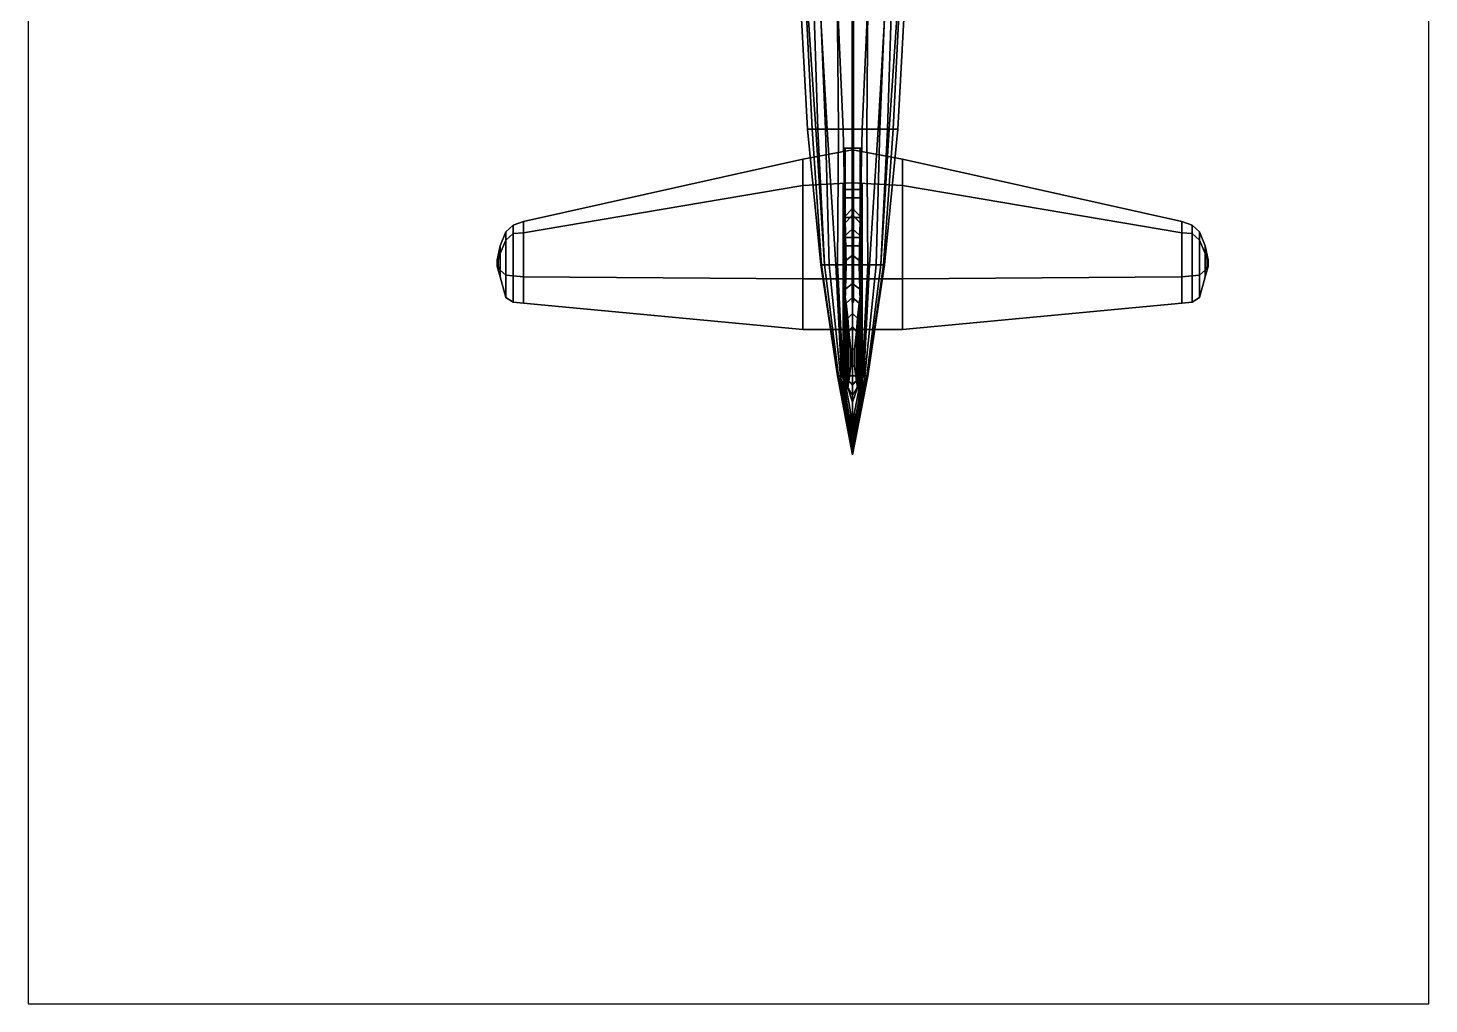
# Model space of a CAD drawing. Header units: millimetres. Extents: x -10 to 10, y -13 to 41.5.
# Drawn here: x -8.77 to 6.13, y -13.04 to -2.66 of the extents above; entities that cross this region are included whole.
import ezdxf

# ---------------------------------------------------------------- set-up
doc = ezdxf.new("R2010")
doc.units = ezdxf.units.MM
for name, color, linetype in [('drawing', 9, 'Continuous'), ('shassis', 3, 'Continuous'), ('wheels', 2, 'Continuous'), ('wing1', 5, 'Continuous'), ('wing2', 5, 'Continuous')]:
    doc.layers.add(name, color=color, linetype=linetype)
picture_1 = doc.add_image_def('image2.gif', size_in_pixel=(2260, 1623))

msp = doc.modelspace()

# ---------------------------------------------------------------- linework, layer by layer
for points in [[(0.01, 5.35, 2.01), (-0.005, 5.35, 2.019), (-0.005, -5.58, 2), (0.01, -5.58, 1.991)], [(-0.005, 5.35, 2.019), (-0.005, 5.35, 2.001), (-0.005, -5.58, 1.982), (-0.005, -5.58, 2)], [(-0.005, 5.35, 2.001), (0.01, 5.35, 2.01), (0.01, -5.58, 1.991), (-0.005, -5.58, 1.982)], [(-0.6, -1.52, -0.13), (-0.54, -1.52, -0.42), (-0.39, -3.74, -0.27), (-0.48, -3.74, 0.19)], [(-0.54, -1.52, 0.44), (-0.6, -1.52, 0.14), (-0.48, -3.74, 0.4), (-0.43, -3.74, 0.48)], [(-0.6, -1.52, 0.14), (-0.6, -1.52, -0.13), (-0.48, -3.74, 0.19), (-0.48, -3.74, 0.4)], [(-0.54, -1.52, -0.42), (-0.4, -1.52, -0.59), (-0.27, -3.74, -0.44), (-0.39, -3.74, -0.27)], [(-0.44, -1.52, 0.55), (-0.54, -1.52, 0.44), (-0.43, -3.74, 0.48), (-0.37, -3.74, 0.51)], [(-0.38, -1.52, 0.6), (-0.44, -1.52, 0.55), (-0.37, -3.74, 0.51), (-0.29, -3.74, 0.54)], [(-0.4, -1.52, -0.59), (-0.2, -1.52, -0.69), (-0.1, -3.74, -0.53), (-0.27, -3.74, -0.44)], [(-0.17, -1.52, 0.64), (-0.38, -1.52, 0.6), (-0.29, -3.74, 0.54), (-0.15, -3.74, 0.56)], [(0.1, -3.74, -0.53), (-0.1, -3.74, -0.53), (-0.2, -1.52, -0.69), (0.2, -1.52, -0.69)], [(0.17, -1.52, 0.64), (-0.17, -1.52, 0.64), (-0.15, -3.74, 0.56), (0.15, -3.74, 0.56)], [(0.27, -3.74, -0.44), (0.1, -3.74, -0.53), (0.2, -1.52, -0.69), (0.4, -1.52, -0.59)], [(0.15, -3.74, 0.56), (0.29, -3.74, 0.54), (0.38, -1.52, 0.6), (0.17, -1.52, 0.64)], [(0.39, -3.74, -0.27), (0.27, -3.74, -0.44), (0.4, -1.52, -0.59), (0.54, -1.52, -0.42)], [(0.29, -3.74, 0.54), (0.37, -3.74, 0.51), (0.44, -1.52, 0.55), (0.38, -1.52, 0.6)], [(0.37, -3.74, 0.51), (0.43, -3.74, 0.48), (0.54, -1.52, 0.44), (0.44, -1.52, 0.55)], [(0.48, -3.74, 0.19), (0.39, -3.74, -0.27), (0.54, -1.52, -0.42), (0.6, -1.52, -0.13)], [(0.43, -3.74, 0.48), (0.48, -3.74, 0.4), (0.6, -1.52, 0.14), (0.54, -1.52, 0.44)], [(0.48, -3.74, 0.4), (0.48, -3.74, 0.19), (0.6, -1.52, -0.13), (0.6, -1.52, 0.14)], [(-0.003, -3.211, 0.513), (-0.003, -3.217, 0.506), (-0.003, -5.293, 1.986), (-0.003, -5.287, 1.994)], [(-0.003, -3.217, 0.506), (0.005, -3.214, 0.509), (0.005, -5.29, 1.99), (-0.003, -5.293, 1.986)], [(0.005, -3.214, 0.509), (-0.003, -3.211, 0.513), (-0.003, -5.287, 1.994), (0.005, -5.29, 1.99)], [(-0.43, -3.74, 0.48), (-0.48, -3.74, 0.4), (-0.34, -5.18, 0.39), (-0.33, -5.18, 0.41)], [(-0.48, -3.74, 0.4), (-0.48, -3.74, 0.19), (-0.34, -5.18, -0.03), (-0.34, -5.18, 0.39)], [(-0.48, -3.74, 0.19), (-0.39, -3.74, -0.27), (-0.3, -5.18, -0.21), (-0.34, -5.18, -0.03)], [(-0.37, -3.74, 0.51), (-0.43, -3.74, 0.48), (-0.33, -5.18, 0.41), (-0.3, -5.18, 0.44)], [(-0.39, -3.74, -0.27), (-0.27, -3.74, -0.44), (-0.18, -5.18, -0.36), (-0.3, -5.18, -0.21)], [(-0.29, -3.74, 0.54), (-0.37, -3.74, 0.51), (-0.3, -5.18, 0.44), (-0.25, -5.18, 0.46)], [(-0.15, -3.74, 0.56), (-0.29, -3.74, 0.54), (-0.25, -5.18, 0.46), (-0.16, -5.18, 0.47)], [(-0.27, -3.74, -0.44), (-0.1, -3.74, -0.53), (-0.07, -5.18, -0.41), (-0.18, -5.18, -0.36)], [(0.15, -3.74, 0.56), (-0.15, -3.74, 0.56), (-0.16, -5.18, 0.47), (0.16, -5.18, 0.47)], [(0.07, -5.18, -0.41), (-0.07, -5.18, -0.41), (-0.1, -3.74, -0.53), (0.1, -3.74, -0.53)], [(0.18, -5.18, -0.36), (0.07, -5.18, -0.41), (0.1, -3.74, -0.53), (0.27, -3.74, -0.44)], [(0.16, -5.18, 0.47), (0.25, -5.18, 0.46), (0.29, -3.74, 0.54), (0.15, -3.74, 0.56)], [(0.3, -5.18, -0.21), (0.18, -5.18, -0.36), (0.27, -3.74, -0.44), (0.39, -3.74, -0.27)], [(0.25, -5.18, 0.46), (0.3, -5.18, 0.44), (0.37, -3.74, 0.51), (0.29, -3.74, 0.54)], [(0.34, -5.18, -0.03), (0.3, -5.18, -0.21), (0.39, -3.74, -0.27), (0.48, -3.74, 0.19)], [(0.3, -5.18, 0.44), (0.33, -5.18, 0.41), (0.43, -3.74, 0.48), (0.37, -3.74, 0.51)], [(0.33, -5.18, 0.41), (0.34, -5.18, 0.39), (0.48, -3.74, 0.4), (0.43, -3.74, 0.48)], [(0.34, -5.18, 0.39), (0.34, -5.18, -0.03), (0.48, -3.74, 0.19), (0.48, -3.74, 0.4)], [(0, -3.94, 0.54), (0, -3.94, 0.51), (-0.09, -3.94, 0.51), (-0.09, -3.94, 0.54)], [(0, -3.94, 0.51), (0, -3.94, 0.34), (-0.08, -3.94, 0.34), (-0.09, -3.94, 0.51)], [(-0.09, -3.94, 0.51), (-0.09, -6.49, 0.51), (-0.09, -6.49, 0.54), (-0.09, -3.94, 0.54)], [(-0.08, -3.94, 0.34), (-0.08, -6.49, 0.34), (-0.09, -6.49, 0.51), (-0.09, -3.94, 0.51)], [(0.09, -3.94, 0.51), (0.08, -3.94, 0.34), (0, -3.94, 0.34), (0, -3.94, 0.51)], [(0.09, -3.94, 0.54), (0.09, -3.94, 0.51), (0, -3.94, 0.51), (0, -3.94, 0.54)], [(0.09, -6.49, 0.51), (0.08, -6.49, 0.34), (0.08, -3.94, 0.34), (0.09, -3.94, 0.51)], [(0.09, -6.49, 0.54), (0.09, -6.49, 0.51), (0.09, -3.94, 0.51), (0.09, -3.94, 0.54)], [(0, -4.65, 0.61), (0, -4.58, 0.54), (-0.09, -4.68, 0.54), (-0.09, -4.75, 0.61)], [(0.09, -4.75, 0.61), (0.09, -4.68, 0.54), (0, -4.58, 0.54), (0, -4.65, 0.61)], [(0, -4.8, 0.87), (0, -4.65, 0.61), (-0.09, -4.75, 0.61), (-0.1, -4.89, 0.87)], [(-0.09, -4.75, 0.61), (-0.09, -6.49, 0.61), (-0.1, -6.49, 0.87), (-0.1, -4.89, 0.87)], [(-0.09, -4.68, 0.54), (-0.09, -6.49, 0.54), (-0.09, -6.49, 0.61), (-0.09, -4.75, 0.61)], [(0.1, -4.89, 0.87), (0.09, -4.75, 0.61), (0, -4.65, 0.61), (0, -4.8, 0.87)], [(0.09, -6.49, 0.61), (0.09, -6.49, 0.54), (0.09, -4.68, 0.54), (0.09, -4.75, 0.61)], [(0.1, -6.49, 0.87), (0.09, -6.49, 0.61), (0.09, -4.75, 0.61), (0.1, -4.89, 0.87)], [(0, -5.08, 1.3), (0, -4.8, 0.87), (-0.1, -4.89, 0.87), (-0.1, -5.16, 1.3)], [(-0.1, -4.89, 0.87), (-0.1, -6.49, 0.87), (-0.1, -6.49, 1.3), (-0.1, -5.16, 1.3)], [(0.1, -5.16, 1.3), (0.1, -4.89, 0.87), (0, -4.8, 0.87), (0, -5.08, 1.3)], [(0.1, -6.49, 1.3), (0.1, -6.49, 0.87), (0.1, -4.89, 0.87), (0.1, -5.16, 1.3)], [(-0.34, -5.18, 0.39), (-0.34, -5.18, -0.03), (-0.16, -6.36, -0.1), (-0.16, -6.36, 0.15)], [(-0.34, -5.18, -0.03), (-0.3, -5.18, -0.21), (-0.15, -6.36, -0.14), (-0.16, -6.36, -0.1)], [(-0.33, -5.18, 0.41), (-0.34, -5.18, 0.39), (-0.16, -6.36, 0.15), (-0.16, -6.36, 0.32)], [(-0.3, -5.18, 0.44), (-0.33, -5.18, 0.41), (-0.16, -6.36, 0.32), (-0.15, -6.36, 0.38)], [(-0.3, -5.18, -0.21), (-0.18, -5.18, -0.36), (-0.12, -6.36, -0.17), (-0.15, -6.36, -0.14)], [(-0.25, -5.18, 0.46), (-0.3, -5.18, 0.44), (-0.15, -6.36, 0.38), (-0.13, -6.36, 0.4)], [(-0.16, -5.18, 0.47), (-0.25, -5.18, 0.46), (-0.13, -6.36, 0.4), (-0.1, -6.36, 0.41)], [(-0.18, -5.18, -0.36), (-0.07, -5.18, -0.41), (-0.1, -6.36, -0.18), (-0.12, -6.36, -0.17)], [(0.16, -5.18, 0.47), (-0.16, -5.18, 0.47), (-0.1, -6.36, 0.41), (0.1, -6.36, 0.41)], [(0, -5.38, 1.77), (0, -5.08, 1.3), (-0.1, -5.16, 1.3), (-0.09, -5.45, 1.77)], [(-0.1, -5.16, 1.3), (-0.1, -6.49, 1.3), (-0.09, -6.49, 1.77), (-0.09, -5.45, 1.77)], [(0.1, -6.36, -0.18), (-0.1, -6.36, -0.18), (-0.07, -5.18, -0.41), (0.07, -5.18, -0.41)], [(0.09, -5.45, 1.77), (0.1, -5.16, 1.3), (0, -5.08, 1.3), (0, -5.38, 1.77)], [(0.12, -6.36, -0.17), (0.1, -6.36, -0.18), (0.07, -5.18, -0.41), (0.18, -5.18, -0.36)], [(0.09, -6.49, 1.77), (0.1, -6.49, 1.3), (0.1, -5.16, 1.3), (0.09, -5.45, 1.77)], [(0.1, -6.36, 0.41), (0.13, -6.36, 0.4), (0.25, -5.18, 0.46), (0.16, -5.18, 0.47)], [(0.15, -6.36, -0.14), (0.12, -6.36, -0.17), (0.18, -5.18, -0.36), (0.3, -5.18, -0.21)], [(0.13, -6.36, 0.4), (0.15, -6.36, 0.38), (0.3, -5.18, 0.44), (0.25, -5.18, 0.46)], [(0.15, -6.36, 0.38), (0.16, -6.36, 0.32), (0.33, -5.18, 0.41), (0.3, -5.18, 0.44)], [(0.16, -6.36, -0.1), (0.15, -6.36, -0.14), (0.3, -5.18, -0.21), (0.34, -5.18, -0.03)], [(0.16, -6.36, 0.32), (0.16, -6.36, 0.15), (0.34, -5.18, 0.39), (0.33, -5.18, 0.41)], [(0.16, -6.36, 0.15), (0.16, -6.36, -0.1), (0.34, -5.18, -0.03), (0.34, -5.18, 0.39)], [(0, -5.53, 2.01), (0, -5.38, 1.77), (-0.09, -5.45, 1.77), (-0.07, -5.59, 2.01)], [(-0.09, -5.45, 1.77), (-0.09, -6.49, 1.77), (-0.07, -6.49, 2.01), (-0.07, -5.59, 2.01)], [(0.07, -5.59, 2.01), (0.09, -5.45, 1.77), (0, -5.38, 1.77), (0, -5.53, 2.01)], [(0.07, -6.49, 2.01), (0.09, -6.49, 1.77), (0.09, -5.45, 1.77), (0.07, -5.59, 2.01)], [(0, -5.7, 2.25), (0, -5.53, 2.01), (-0.07, -5.59, 2.01), (-0.05, -5.75, 2.25)], [(-0.07, -5.59, 2.01), (-0.07, -6.49, 2.01), (-0.05, -6.49, 2.25), (-0.05, -5.75, 2.25)], [(0.05, -5.75, 2.25), (0.07, -5.59, 2.01), (0, -5.53, 2.01), (0, -5.7, 2.25)], [(0.05, -6.49, 2.25), (0.07, -6.49, 2.01), (0.07, -5.59, 2.01), (0.05, -5.75, 2.25)], [(0, -5.84, 2.37), (0, -5.7, 2.25), (-0.05, -5.75, 2.25), (-0.04, -5.89, 2.37)], [(-0.05, -5.75, 2.25), (-0.05, -6.49, 2.25), (-0.04, -6.42, 2.37), (-0.04, -5.89, 2.37)], [(0.04, -5.89, 2.37), (0.05, -5.75, 2.25), (0, -5.7, 2.25), (0, -5.84, 2.37)], [(0.04, -6.42, 2.37), (0.05, -6.49, 2.25), (0.05, -5.75, 2.25), (0.04, -5.89, 2.37)], [(0, -6.08, 2.45), (0, -5.84, 2.37), (-0.04, -5.89, 2.37), (-0.02, -6.08, 2.44)], [(-0.04, -5.89, 2.37), (-0.04, -6.42, 2.37), (-0.02, -6.26, 2.44), (-0.02, -6.08, 2.44)], [(0.02, -6.08, 2.44), (0.04, -5.89, 2.37), (0, -5.84, 2.37), (0, -6.08, 2.45)], [(0.02, -6.26, 2.44), (0.04, -6.42, 2.37), (0.04, -5.89, 2.37), (0.02, -6.08, 2.44)], [(-0.02, -6.08, 2.44), (-0.02, -6.26, 2.44), (0, -6.26, 2.45), (0, -6.08, 2.45)], [(0, -6.08, 2.45), (0, -6.26, 2.45), (0.02, -6.26, 2.44), (0.02, -6.08, 2.44)], [(-0.16, -6.36, 0.15), (-0.16, -6.36, -0.1), (0, -6.97, 0.01), (0, -7.1, 0.15)], [(-0.16, -6.36, -0.1), (-0.15, -6.36, -0.14), (0, -6.9, -0.04), (0, -6.97, 0.01)], [(-0.16, -6.36, 0.32), (-0.16, -6.36, 0.15), (0, -7.1, 0.15), (0, -7.2, 0.32)], [(-0.15, -6.36, 0.38), (-0.16, -6.36, 0.32), (0, -7.2, 0.32), (0, -7.16, 0.38)], [(-0.15, -6.36, -0.14), (-0.12, -6.36, -0.17), (0, -6.57, -0.14), (0, -6.9, -0.04)], [(-0.13, -6.36, 0.4), (-0.15, -6.36, 0.38), (0, -7.16, 0.38), (0, -7.13, 0.4)], [(-0.1, -6.36, 0.41), (-0.13, -6.36, 0.4), (0, -7.13, 0.4), (0, -7.1, 0.41)], [(-0.12, -6.36, -0.17), (-0.1, -6.36, -0.18), (0, -6.45, -0.17), (0, -6.57, -0.14)], [(0.1, -6.36, 0.41), (-0.1, -6.36, 0.41), (0, -7.1, 0.41)], [(0, -6.45, -0.17), (0, -6.45, -0.17), (-0.1, -6.36, -0.18), (0.1, -6.36, -0.18)], [(-0.02, -6.26, 2.44), (-0.04, -6.42, 2.37), (0, -6.46, 2.37), (0, -6.26, 2.45)], [(0, -6.26, 2.45), (0, -6.46, 2.37), (0.04, -6.42, 2.37), (0.02, -6.26, 2.44)], [(0, -7.1, 0.41), (0, -7.13, 0.4), (0.13, -6.36, 0.4), (0.1, -6.36, 0.41)], [(0, -7.13, 0.4), (0, -7.16, 0.38), (0.15, -6.36, 0.38), (0.13, -6.36, 0.4)], [(0, -7.16, 0.38), (0, -7.2, 0.32), (0.16, -6.36, 0.32), (0.15, -6.36, 0.38)], [(0, -7.2, 0.32), (0, -7.1, 0.15), (0.16, -6.36, 0.15), (0.16, -6.36, 0.32)], [(0, -7.1, 0.15), (0, -6.97, 0.01), (0.16, -6.36, -0.1), (0.16, -6.36, 0.15)], [(0, -6.97, 0.01), (0, -6.9, -0.04), (0.15, -6.36, -0.14), (0.16, -6.36, -0.1)], [(0, -6.9, -0.04), (0, -6.57, -0.14), (0.12, -6.36, -0.17), (0.15, -6.36, -0.14)], [(0, -6.57, -0.14), (0, -6.45, -0.17), (0.1, -6.36, -0.18), (0.12, -6.36, -0.17)], [(-0.09, -6.49, 1.77), (-0.1, -6.49, 1.3), (0, -7.13, 1.3), (0, -6.97, 1.77)], [(-0.1, -6.49, 0.87), (-0.09, -6.49, 0.61), (0, -7.2, 0.61), (0, -7.2, 0.87)], [(-0.1, -6.49, 1.3), (-0.1, -6.49, 0.87), (0, -7.2, 0.87), (0, -7.13, 1.3)], [(-0.07, -6.49, 2.01), (-0.09, -6.49, 1.77), (0, -6.97, 1.77), (0, -6.86, 2.01)], [(-0.09, -6.49, 0.61), (-0.09, -6.49, 0.54), (0, -7.2, 0.54), (0, -7.2, 0.61)], [(-0.09, -6.49, 0.54), (-0.09, -6.49, 0.51), (0, -7.2, 0.51), (0, -7.2, 0.54)], [(-0.09, -6.49, 0.51), (-0.08, -6.49, 0.34), (0, -7.18, 0.34), (0, -7.2, 0.51)], [(-0.05, -6.49, 2.25), (-0.07, -6.49, 2.01), (0, -6.86, 2.01), (0, -6.64, 2.25)], [(-0.04, -6.42, 2.37), (-0.05, -6.49, 2.25), (0, -6.64, 2.25), (0, -6.46, 2.37)], [(0, -6.46, 2.37), (0, -6.64, 2.25), (0.05, -6.49, 2.25), (0.04, -6.42, 2.37)], [(0, -7.2, 0.51), (0, -7.18, 0.34), (0.08, -6.49, 0.34), (0.09, -6.49, 0.51)], [(0, -7.2, 0.54), (0, -7.2, 0.51), (0.09, -6.49, 0.51), (0.09, -6.49, 0.54)], [(0, -7.2, 0.61), (0, -7.2, 0.54), (0.09, -6.49, 0.54), (0.09, -6.49, 0.61)], [(0, -7.2, 0.87), (0, -7.2, 0.61), (0.09, -6.49, 0.61), (0.1, -6.49, 0.87)], [(0, -7.13, 1.3), (0, -7.2, 0.87), (0.1, -6.49, 0.87), (0.1, -6.49, 1.3)], [(0, -6.97, 1.77), (0, -7.13, 1.3), (0.1, -6.49, 1.3), (0.09, -6.49, 1.77)], [(0, -6.86, 2.01), (0, -6.97, 1.77), (0.09, -6.49, 1.77), (0.07, -6.49, 2.01)], [(0, -6.64, 2.25), (0, -6.86, 2.01), (0.07, -6.49, 2.01), (0.05, -6.49, 2.25)]]:
    msp.add_3dface(points)
at = {"layer": 'shassis'}
for points in [[(-0.1, -4.32, -0.56), (-0.1, -4.47, -0.56), (-0.1, -4.72, -0.96), (-0.1, -4.32, -0.67)], [(-0.1, -4.32, -0.67), (-0.1, -4.72, -0.96), (-0.1, -4.47, -0.56), (-0.1, -4.32, -0.56)], [(-0.1, -4.32, -0.56), (-0.1, -4.47, -0.56), (-0.1, -4.47, -0.41), (-0.1, -4.32, -0.41)], [(-0.1, -4.32, -0.41), (-0.1, -4.47, -0.41), (-0.1, -4.47, -0.56), (-0.1, -4.32, -0.56)], [(0.1, -4.32, -0.67), (0.1, -4.72, -0.96), (0.1, -4.47, -0.56), (0.1, -4.32, -0.56)], [(0.1, -4.32, -0.56), (0.1, -4.47, -0.56), (0.1, -4.72, -0.96), (0.1, -4.32, -0.67)], [(0.1, -4.32, -0.56), (0.1, -4.47, -0.56), (0.1, -4.47, -0.41), (0.1, -4.32, -0.41)], [(0.1, -4.32, -0.41), (0.1, -4.47, -0.41), (0.1, -4.47, -0.56), (0.1, -4.32, -0.56)]]:
    msp.add_3dface(points, dxfattribs=at)
at = {"layer": 'wheels'}
for points in [[(0.1, -4.468, -0.708), (0.1, -4.38, -0.92), (-0.1, -4.38, -0.92), (-0.1, -4.468, -0.708)], [(0.1, -4.38, -0.92), (0.1, -4.468, -1.132), (-0.1, -4.468, -1.132), (-0.1, -4.38, -0.92)], [(-0.1, -4.68, -1.22), (-0.1, -4.468, -0.708), (-0.1, -4.38, -0.92), (-0.1, -4.468, -1.132)], [(0.1, -4.68, -0.62), (0.1, -4.468, -0.708), (-0.1, -4.468, -0.708), (-0.1, -4.68, -0.62)], [(0.1, -4.468, -1.132), (0.1, -4.68, -1.22), (-0.1, -4.68, -1.22), (-0.1, -4.468, -1.132)], [(-0.1, -4.892, -1.132), (-0.1, -4.68, -0.62), (-0.1, -4.468, -0.708), (-0.1, -4.68, -1.22)], [(0.1, -4.468, -1.132), (0.1, -4.38, -0.92), (0.1, -4.468, -0.708), (0.1, -4.68, -1.22)], [(0.1, -4.68, -1.22), (0.1, -4.468, -0.708), (0.1, -4.68, -0.62), (0.1, -4.892, -1.132)], [(0.1, -4.892, -0.708), (0.1, -4.68, -0.62), (-0.1, -4.68, -0.62), (-0.1, -4.892, -0.708)], [(0.1, -4.68, -1.22), (0.1, -4.892, -1.132), (-0.1, -4.892, -1.132), (-0.1, -4.68, -1.22)], [(-0.1, -4.98, -0.92), (-0.1, -4.892, -0.708), (-0.1, -4.68, -0.62), (-0.1, -4.892, -1.132)], [(0.1, -4.892, -1.132), (0.1, -4.68, -0.62), (0.1, -4.892, -0.708), (0.1, -4.98, -0.92)], [(0.1, -4.98, -0.92), (0.1, -4.892, -0.708), (-0.1, -4.892, -0.708), (-0.1, -4.98, -0.92)], [(0.1, -4.892, -1.132), (0.1, -4.98, -0.92), (-0.1, -4.98, -0.92), (-0.1, -4.892, -1.132)]]:
    msp.add_3dface(points, dxfattribs=at)
at = {"layer": 'wing1'}
for points in [[(-0.53, -4.34, 0.37), (0, -4.31, 0.37), (0, -3.96, 0.26), (-0.53, -4.06, 0.26)], [(-0.53, -4.06, 0.26), (0, -3.96, 0.26), (0, -4.31, 0.15), (-0.53, -4.34, 0.15)], [(-3.5, -4.84, 0.31), (-0.53, -4.34, 0.37), (-0.53, -4.06, 0.26), (-3.5, -4.72, 0.26)], [(-3.5, -4.72, 0.26), (-0.53, -4.06, 0.26), (-0.53, -4.34, 0.15), (-3.5, -4.84, 0.22)], [(-0.53, -5.33, 0.37), (0, -5.33, 0.37), (0, -4.31, 0.37), (-0.53, -4.34, 0.37)], [(0, -4.31, 0.15), (0, -5.33, 0.15), (-0.53, -5.33, 0.15), (-0.53, -4.34, 0.15)], [(-3.5, -5.31, 0.31), (-0.53, -5.33, 0.37), (-0.53, -4.34, 0.37), (-3.5, -4.84, 0.31)], [(-0.53, -4.34, 0.15), (-0.53, -5.33, 0.15), (-3.5, -5.31, 0.22), (-3.5, -4.84, 0.22)], [(-3.69, -4.92, 0.3), (-3.61, -4.85, 0.3), (-3.61, -4.76, 0.26), (-3.69, -4.83, 0.26)], [(-3.69, -4.83, 0.26), (-3.61, -4.76, 0.26), (-3.61, -4.85, 0.23), (-3.69, -4.92, 0.23)], [(-3.61, -4.85, 0.3), (-3.5, -4.84, 0.31), (-3.5, -4.72, 0.26), (-3.61, -4.76, 0.26)], [(-3.61, -4.76, 0.26), (-3.5, -4.72, 0.26), (-3.5, -4.84, 0.22), (-3.61, -4.85, 0.23)], [(-3.75, -5.06, 0.29), (-3.69, -4.92, 0.3), (-3.69, -4.83, 0.26), (-3.75, -4.98, 0.26)], [(-3.75, -4.98, 0.26), (-3.69, -4.83, 0.26), (-3.69, -4.92, 0.23), (-3.75, -5.06, 0.24)], [(-3.69, -5.29, 0.3), (-3.61, -5.3, 0.3), (-3.61, -4.85, 0.3), (-3.69, -4.92, 0.3)], [(-3.61, -4.85, 0.23), (-3.61, -5.3, 0.23), (-3.69, -5.29, 0.23), (-3.69, -4.92, 0.23)], [(-3.61, -5.3, 0.3), (-3.5, -5.31, 0.31), (-3.5, -4.84, 0.31), (-3.61, -4.85, 0.3)], [(-3.5, -4.84, 0.22), (-3.5, -5.31, 0.22), (-3.61, -5.3, 0.23), (-3.61, -4.85, 0.23)], [(-3.75, -4.98, 0.26), (-3.75, -5.31, 0.26), (-3.78, -5.2, 0.26), (-3.78, -5.13, 0.26)], [(-3.77, -5.13, 0.28), (-3.75, -5.06, 0.29), (-3.75, -4.98, 0.26), (-3.78, -5.13, 0.26)], [(-3.78, -5.13, 0.26), (-3.75, -4.98, 0.26), (-3.75, -5.06, 0.24), (-3.77, -5.13, 0.25)], [(-3.78, -5.2, 0.26), (-3.75, -5.31, 0.26), (-3.75, -4.98, 0.26), (-3.78, -5.13, 0.26)], [(-3.77, -5.2, 0.28), (-3.75, -5.24, 0.29), (-3.75, -5.06, 0.29), (-3.77, -5.13, 0.28)], [(-3.75, -5.06, 0.24), (-3.75, -5.24, 0.24), (-3.77, -5.2, 0.25), (-3.77, -5.13, 0.25)], [(-3.75, -5.24, 0.29), (-3.69, -5.29, 0.3), (-3.69, -4.92, 0.3), (-3.75, -5.06, 0.29)], [(-3.69, -4.92, 0.23), (-3.69, -5.29, 0.23), (-3.75, -5.24, 0.24), (-3.75, -5.06, 0.24)], [(-3.75, -4.98, 0.26), (-3.75, -5.31, 0.26), (-3.75, -5.24, 0.29), (-3.75, -5.06, 0.29)], [(-3.75, -5.06, 0.29), (-3.75, -5.24, 0.29), (-3.75, -5.31, 0.26), (-3.75, -4.98, 0.26)], [(-3.75, -5.06, 0.24), (-3.75, -5.24, 0.24), (-3.75, -5.31, 0.26), (-3.75, -4.98, 0.26)], [(-3.75, -4.98, 0.26), (-3.75, -5.31, 0.26), (-3.75, -5.24, 0.24), (-3.75, -5.06, 0.24)], [(-3.78, -5.13, 0.26), (-3.78, -5.2, 0.26), (-3.77, -5.2, 0.28), (-3.77, -5.13, 0.28)], [(-3.77, -5.13, 0.25), (-3.77, -5.2, 0.25), (-3.78, -5.2, 0.26), (-3.78, -5.13, 0.26)], [(-3.78, -5.2, 0.26), (-3.75, -5.31, 0.26), (-3.75, -5.24, 0.29), (-3.77, -5.2, 0.28)], [(-3.77, -5.2, 0.25), (-3.75, -5.24, 0.24), (-3.75, -5.31, 0.26), (-3.78, -5.2, 0.26)], [(-3.75, -5.31, 0.26), (-3.69, -5.53, 0.26), (-3.69, -5.29, 0.3), (-3.75, -5.24, 0.29)], [(-3.75, -5.24, 0.24), (-3.69, -5.29, 0.23), (-3.69, -5.53, 0.26), (-3.75, -5.31, 0.26)], [(-3.69, -5.53, 0.26), (-3.61, -5.58, 0.26), (-3.61, -5.3, 0.3), (-3.69, -5.29, 0.3)], [(-3.69, -5.29, 0.23), (-3.61, -5.3, 0.23), (-3.61, -5.58, 0.26), (-3.69, -5.53, 0.26)], [(-3.61, -5.58, 0.26), (-3.5, -5.59, 0.26), (-3.5, -5.31, 0.31), (-3.61, -5.3, 0.3)], [(-3.61, -5.3, 0.23), (-3.5, -5.31, 0.22), (-3.5, -5.59, 0.26), (-3.61, -5.58, 0.26)], [(-3.5, -5.59, 0.26), (-0.53, -5.87, 0.26), (-0.53, -5.33, 0.37), (-3.5, -5.31, 0.31)], [(-3.5, -5.31, 0.22), (-0.53, -5.33, 0.15), (-0.53, -5.87, 0.26), (-3.5, -5.59, 0.26)], [(-0.53, -5.87, 0.26), (0, -5.87, 0.26), (0, -5.33, 0.37), (-0.53, -5.33, 0.37)], [(-0.53, -5.33, 0.15), (0, -5.33, 0.15), (0, -5.87, 0.26), (-0.53, -5.87, 0.26)]]:
    msp.add_3dface(points, dxfattribs=at)
at = {"layer": 'wing2'}
for points in [[(0.53, -4.34, 0.37), (0, -4.31, 0.37), (0, -3.96, 0.26), (0.53, -4.06, 0.26)], [(0.53, -4.06, 0.26), (0, -3.96, 0.26), (0, -4.31, 0.15), (0.53, -4.34, 0.15)], [(3.5, -4.84, 0.31), (0.53, -4.34, 0.37), (0.53, -4.06, 0.26), (3.5, -4.72, 0.26)], [(3.5, -4.72, 0.26), (0.53, -4.06, 0.26), (0.53, -4.34, 0.15), (3.5, -4.84, 0.22)], [(0, -4.31, 0.15), (0, -5.33, 0.15), (0.53, -5.33, 0.15), (0.53, -4.34, 0.15)], [(0.53, -5.33, 0.37), (0, -5.33, 0.37), (0, -4.31, 0.37), (0.53, -4.34, 0.37)], [(3.5, -5.31, 0.31), (0.53, -5.33, 0.37), (0.53, -4.34, 0.37), (3.5, -4.84, 0.31)], [(0.53, -4.34, 0.15), (0.53, -5.33, 0.15), (3.5, -5.31, 0.22), (3.5, -4.84, 0.22)], [(3.61, -4.85, 0.3), (3.5, -4.84, 0.31), (3.5, -4.72, 0.26), (3.61, -4.76, 0.26)], [(3.61, -4.76, 0.26), (3.5, -4.72, 0.26), (3.5, -4.84, 0.22), (3.61, -4.85, 0.23)], [(3.69, -4.92, 0.3), (3.61, -4.85, 0.3), (3.61, -4.76, 0.26), (3.69, -4.83, 0.26)], [(3.69, -4.83, 0.26), (3.61, -4.76, 0.26), (3.61, -4.85, 0.23), (3.69, -4.92, 0.23)], [(3.61, -5.3, 0.3), (3.5, -5.31, 0.31), (3.5, -4.84, 0.31), (3.61, -4.85, 0.3)], [(3.5, -4.84, 0.22), (3.5, -5.31, 0.22), (3.61, -5.3, 0.23), (3.61, -4.85, 0.23)], [(3.69, -5.29, 0.3), (3.61, -5.3, 0.3), (3.61, -4.85, 0.3), (3.69, -4.92, 0.3)], [(3.61, -4.85, 0.23), (3.61, -5.3, 0.23), (3.69, -5.29, 0.23), (3.69, -4.92, 0.23)], [(3.75, -5.06, 0.29), (3.69, -4.92, 0.3), (3.69, -4.83, 0.26), (3.75, -4.98, 0.26)], [(3.75, -4.98, 0.26), (3.69, -4.83, 0.26), (3.69, -4.92, 0.23), (3.75, -5.06, 0.24)], [(3.75, -5.24, 0.29), (3.69, -5.29, 0.3), (3.69, -4.92, 0.3), (3.75, -5.06, 0.29)], [(3.69, -4.92, 0.23), (3.69, -5.29, 0.23), (3.75, -5.24, 0.24), (3.75, -5.06, 0.24)], [(3.78, -5.2, 0.26), (3.75, -5.31, 0.26), (3.75, -4.98, 0.26), (3.78, -5.13, 0.26)], [(3.78, -5.13, 0.26), (3.75, -4.98, 0.26), (3.75, -5.06, 0.24), (3.77, -5.13, 0.25)], [(3.75, -4.98, 0.26), (3.75, -5.31, 0.26), (3.75, -5.24, 0.24), (3.75, -5.06, 0.24)], [(3.75, -5.06, 0.24), (3.75, -5.24, 0.24), (3.75, -5.31, 0.26), (3.75, -4.98, 0.26)], [(3.75, -4.98, 0.26), (3.75, -5.31, 0.26), (3.78, -5.2, 0.26), (3.78, -5.13, 0.26)], [(3.75, -5.06, 0.29), (3.75, -5.24, 0.29), (3.75, -5.31, 0.26), (3.75, -4.98, 0.26)], [(3.77, -5.13, 0.28), (3.75, -5.06, 0.29), (3.75, -4.98, 0.26), (3.78, -5.13, 0.26)], [(3.75, -4.98, 0.26), (3.75, -5.31, 0.26), (3.75, -5.24, 0.29), (3.75, -5.06, 0.29)], [(3.77, -5.2, 0.28), (3.75, -5.24, 0.29), (3.75, -5.06, 0.29), (3.77, -5.13, 0.28)], [(3.75, -5.06, 0.24), (3.75, -5.24, 0.24), (3.77, -5.2, 0.25), (3.77, -5.13, 0.25)], [(3.77, -5.2, 0.25), (3.75, -5.24, 0.24), (3.75, -5.31, 0.26), (3.78, -5.2, 0.26)], [(3.78, -5.2, 0.26), (3.75, -5.31, 0.26), (3.75, -5.24, 0.29), (3.77, -5.2, 0.28)], [(3.77, -5.13, 0.25), (3.77, -5.2, 0.25), (3.78, -5.2, 0.26), (3.78, -5.13, 0.26)], [(3.78, -5.13, 0.26), (3.78, -5.2, 0.26), (3.77, -5.2, 0.28), (3.77, -5.13, 0.28)], [(0.53, -5.87, 0.26), (0, -5.87, 0.26), (0, -5.33, 0.37), (0.53, -5.33, 0.37)], [(0.53, -5.33, 0.15), (0, -5.33, 0.15), (0, -5.87, 0.26), (0.53, -5.87, 0.26)], [(3.5, -5.59, 0.26), (0.53, -5.87, 0.26), (0.53, -5.33, 0.37), (3.5, -5.31, 0.31)], [(3.5, -5.31, 0.22), (0.53, -5.33, 0.15), (0.53, -5.87, 0.26), (3.5, -5.59, 0.26)], [(3.61, -5.58, 0.26), (3.5, -5.59, 0.26), (3.5, -5.31, 0.31), (3.61, -5.3, 0.3)], [(3.61, -5.3, 0.23), (3.5, -5.31, 0.22), (3.5, -5.59, 0.26), (3.61, -5.58, 0.26)], [(3.69, -5.53, 0.26), (3.61, -5.58, 0.26), (3.61, -5.3, 0.3), (3.69, -5.29, 0.3)], [(3.69, -5.29, 0.23), (3.61, -5.3, 0.23), (3.61, -5.58, 0.26), (3.69, -5.53, 0.26)], [(3.75, -5.31, 0.26), (3.69, -5.53, 0.26), (3.69, -5.29, 0.3), (3.75, -5.24, 0.29)], [(3.75, -5.24, 0.24), (3.69, -5.29, 0.23), (3.69, -5.53, 0.26), (3.75, -5.31, 0.26)]]:
    msp.add_3dface(points, dxfattribs=at)

# ---------------------------------------------------------------- pictures from other files: only their frames are drawn
at = {"layer": 'drawing'}
image = msp.add_image(picture_1, insert=(6.13, 7.71, -12.39), size_in_units=(20.749, 14.901), rotation=-90, dxfattribs=dict(at, fade=45))
image.dxf.v_pixel = (-0.009181, -6e-19)
image.dxf.flags = 15

doc.saveas('drawing.dxf')
